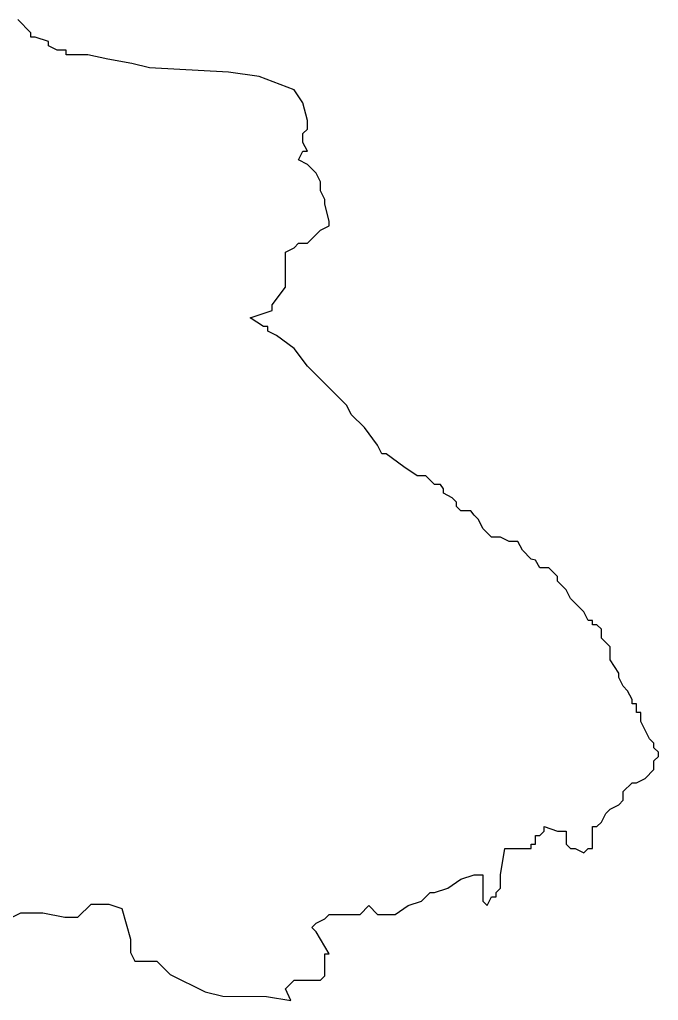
# Model space of a CAD drawing. Header units: metres. Extents: x 339539 to 346804, y 1761940 to 1765899.
# Drawn here: x 345206 to 346804, y 1763203 to 1765658 of the extents above; entities that cross this region are included whole.
import ezdxf

# ---------------------------------------------------------------- set-up
doc = ezdxf.new("R2010")
doc.units = ezdxf.units.M
doc.layers.add('VILLAGE BOUNDRY', color=10, linetype='Continuous')

msp = doc.modelspace()

# ---------------------------------------------------------------- linework, layer by layer
at = {"layer": 'VILLAGE BOUNDRY'}
msp.add_lwpolyline([(345187, 1763411.1), (345209, 1763422.1), (345252.9, 1763422), (345263.8, 1763422), (345318.7, 1763411), (345351.6, 1763411), (345384.6, 1763444), (345428.5, 1763443.9), (345461.4, 1763433), (345483.4, 1763356.1), (345483.4, 1763323.2), (345494.3, 1763301.2), (345549.2, 1763301.2), (345582.1, 1763268.2), (345669.9, 1763224.3), (345713.8, 1763213.3), (345823.6, 1763213.2), (345884.4, 1763203.1), (345870.6, 1763231.8), (345892.6, 1763253.8), (345898.1, 1763253.8), (345958.5, 1763253.8), (345969.4, 1763264.7), (345969.4, 1763275.7), (345969.4, 1763319.6), (345980.4, 1763319.6), (345947.5, 1763374.5), (345936.5, 1763385.5), (345947.5, 1763396.5), (345969.4, 1763407.5), (345980.4, 1763418.4), (346002.4, 1763418.4), (346057.3, 1763418.4), (346079.2, 1763440.4), (346101.2, 1763418.4), (346145.1, 1763418.4), (346178, 1763440.4), (346211, 1763451.4), (346232.9, 1763473.3), (346243.9, 1763473.3), (346276.8, 1763484.3), (346309.8, 1763506.3), (346342.7, 1763517.3), (346364.6, 1763517.3), (346364.6, 1763451.4), (346375.6, 1763440.4), (346386.6, 1763462.4), (346397.6, 1763462.4), (346397.6, 1763473.3), (346408.6, 1763484.3), (346408.6, 1763517.3), (346419.5, 1763583.1), (346485.4, 1763583.1), (346485.4, 1763594.1), (346496.4, 1763594.1), (346496.4, 1763616.1), (346507.4, 1763616.1), (346518.3, 1763627), (346518.3, 1763638), (346551.3, 1763627), (346573.2, 1763627), (346573.2, 1763594.1), (346584.2, 1763583.1), (346595.2, 1763583.1), (346617.2, 1763572.1), (346628.1, 1763583.1), (346639.1, 1763583.1), (346639.1, 1763638), (346650.1, 1763638), (346661.1, 1763649), (346672.1, 1763671), (346683, 1763681.9), (346705, 1763692.9), (346716, 1763703.9), (346716, 1763725.8), (346737.9, 1763747.8), (346748.9, 1763747.8), (346770.8, 1763758.8), (346792.8, 1763780.7), (346792.8, 1763802.7), (346803.8, 1763813.6), (346803.8, 1763824.6), (346792.8, 1763835.6), (346792.8, 1763846.6), (346781.8, 1763857.6), (346759.9, 1763901.5), (346759.9, 1763923.4), (346748.9, 1763923.4), (346748.9, 1763945.4), (346737.9, 1763945.4), (346737.9, 1763956.4), (346726.9, 1763978.3), (346716, 1763989.3), (346705, 1764011.3), (346705, 1764022.2), (346683, 1764055.2), (346683, 1764088.1), (346672.1, 1764099.1), (346661.1, 1764110.1), (346661.1, 1764132), (346650.1, 1764143), (346639.1, 1764143), (346639.1, 1764154), (346628.1, 1764154), (346617.2, 1764175.9), (346584.2, 1764208.9), (346573.2, 1764230.8), (346551.3, 1764252.8), (346551.3, 1764263.8), (346529.3, 1764285.7), (346507.4, 1764285.7), (346496.4, 1764305.2), (346485.4, 1764307.7), (346463.5, 1764329.6), (346452.5, 1764351.6), (346430.5, 1764351.6), (346408.6, 1764362.6), (346386.6, 1764362.6), (346364.6, 1764384.5), (346353.7, 1764406.5), (346342.7, 1764417.5), (346334.3, 1764428.4), (346309.8, 1764428.4), (346298.8, 1764439.4), (346298.8, 1764450.4), (346287.8, 1764461.4), (346265.9, 1764472.4), (346265.9, 1764483.3), (346258.9, 1764494.3), (346243.9, 1764494.3), (346222, 1764516.3), (346200, 1764516.3), (346167.1, 1764538.2), (346123.1, 1764571.1), (346112.2, 1764571.1), (346101.2, 1764593.1), (346068.2, 1764637), (346035.3, 1764669.9), (346024.3, 1764691.9), (345991.4, 1764724.8), (345925.5, 1764790.7), (345892.6, 1764834.6), (345848.7, 1764867.6), (345826.7, 1764878.5), (345826.7, 1764889.5), (345815.8, 1764889.5), (345782.8, 1764911.5), (345837.7, 1764930), (345837.7, 1764944.4), (345870.6, 1764988.3), (345870.6, 1765076.1), (345892.6, 1765087.1), (345903.6, 1765098.1), (345925.5, 1765098.1), (345958.5, 1765131), (345980.4, 1765142), (345980.4, 1765153), (345969.4, 1765196.9), (345969.4, 1765207.9), (345958.5, 1765229.8), (345958.5, 1765251.8), (345947.5, 1765273.7), (345925.5, 1765295.7), (345903.6, 1765306.7), (345914.5, 1765328.6), (345925.5, 1765328.6), (345914.5, 1765350.6), (345914.5, 1765372.6), (345925.5, 1765383.5), (345925.5, 1765405.5), (345914.5, 1765449.4), (345892.6, 1765482.3), (345804.8, 1765515.2), (345727.9, 1765526.2), (345530.3, 1765537.2), (345486.4, 1765548.2), (345426, 1765559.2), (345376.6, 1765570.1), (345321.8, 1765570.1), (345321.8, 1765581.1), (345299.8, 1765581.1), (345277.8, 1765592.1), (345277.8, 1765603.1), (345244.9, 1765614.1), (345233.9, 1765614.1), (345233.9, 1765625), (345201, 1765658)], dxfattribs=at)

doc.saveas('drawing.dxf')
